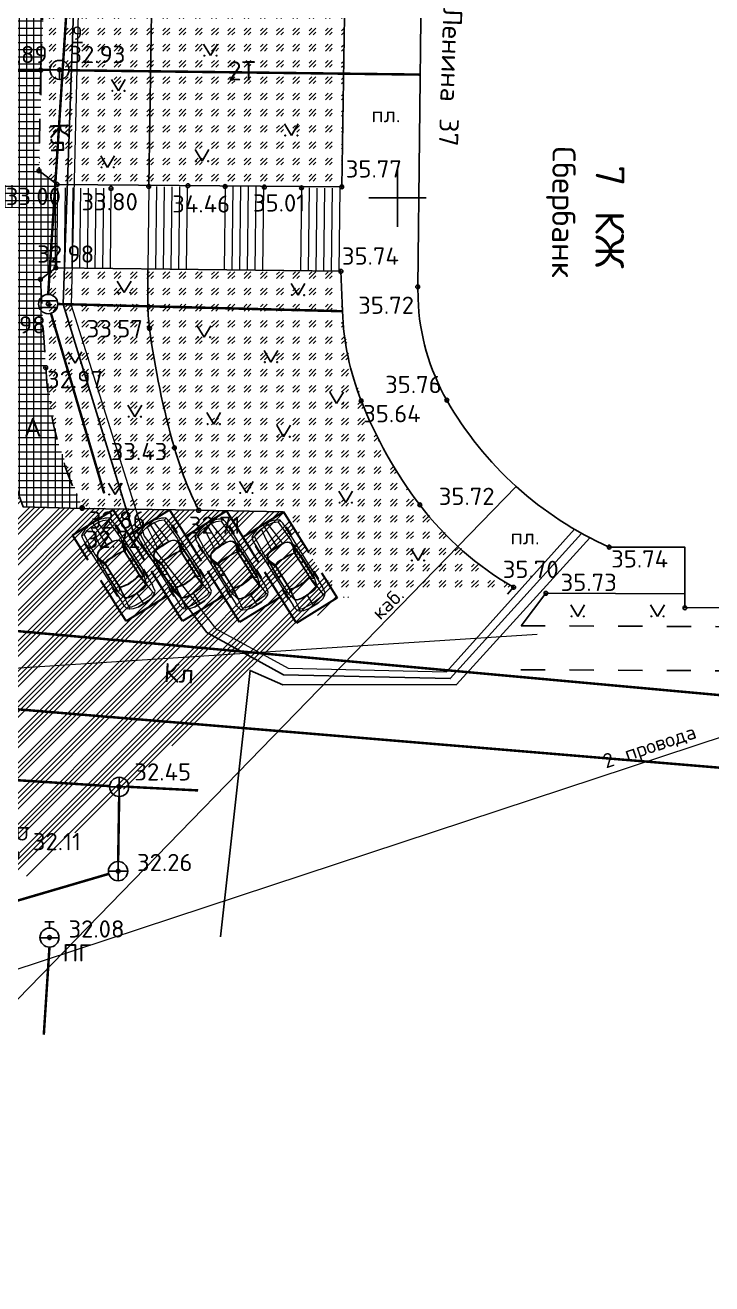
# Model space of a CAD drawing. Extents: x 8328 to 1441992, y -7354 to 642460.
# Drawn here: x 1441880.5 to 1441916.4, y 642143.3 to 642209 of the extents above; entities that cross this region are included whole.
import ezdxf

# ---------------------------------------------------------------- set-up
doc = ezdxf.new("R2010")
doc.units = 0
doc.header["$MEASUREMENT"] = 0
doc.header["$PDMODE"] = 32
doc.header["$PDSIZE"] = 0.2
for name, pattern in [('1220', [10, 8, -2]), ('APC_STRECKAD', [5.08, 2.54, -2.54]), ('CONTI', [0]), ('DASHED', [0.75, 0.5, -0.25])]:
    doc.linetypes.add(name, pattern=pattern)
for name, color, linetype, lineweight in [('10-Газон', 80, 'Continuous', 35), ('11-Штрих-тротуар', 40, 'Continuous', 15), ('15-Машина', 6, 'Continuous', 9)]:
    doc.layers.add(name, color=color, linetype=linetype, lineweight=lineweight)
for name, color, linetype in [('PI_OTD', 172, 'CONTI'), ('PI_STDEFAULT', 6, 'CONTI'), ('кабель 6кВ', 1, 'Continuous'), ('Колодцы', 7, 'Continuous'), ('Сетка', 7, 'Continuous')]:
    doc.layers.add(name, color=color, linetype=linetype)
doc.styles.get("Standard").update_dxf_attribs({"font": 'txt.shx'})
doc.linetypes.add('2800', pattern='A,2,[123,RUMB.shx,S=0.2,R=180,X=0,Y=0],2', length=4)
doc.linetypes.add('КЛ-6kB', pattern='A,8,-1,[131,ltypeshp.shx,S=0.75,R=90,X=0.75,Y=-0.75],0.25,[131,ltypeshp.shx,S=0.5625,R=90,X=1.57,Y=-0.56],-1,8,[131,ltypeshp.shx,S=0.5625,R=-90,X=-1.57,Y=0.56],0.25,[131,ltypeshp.shx,S=0.75,R=-90,X=-0.75,Y=0.75]', length=18.5)
doc.linetypes.add('Связь', pattern='A,4,-1,2,[133,ltypeshp.shx,S=0.125,R=0,X=-0.125,Y=0],2,-1', length=10)
pattern_1 = [(45, (0, 0), (0.84852813742, -1e-16), [0.5, -0.7]), (45, (0.21213, 0), (0.84852813742, -1e-16), [0.2, -1]), (45, (0, 0.21213), (0.84852813742, -1e-16), [0.2, -1])]

# ---------------------------------------------------------------- blocks, each defined once
blk = doc.blocks.new('007-Маш')
at = {"layer": '15-Машина', "color": 0, "lineweight": 20}
for p, q in [((0, -2.73), (0, 0)), ((-1.46, -0.61), (-1.73, -0.55)), ((1.46, -0.61), (1.73, -0.55)), ((-1.82, -1.42), (-1.82, -8.84)), ((1.82, -1.42), (1.82, -8.84)), ((-1.54, -3.36), (-1.62, -5.46)), ((-1.57, -5.49), (-1.51, -3.9)), ((-1.51, -3.9), (-1.22, -4.42)), ((1.51, -3.9), (1.22, -4.42)), ((1.57, -5.49), (1.51, -3.9)), ((1.54, -3.36), (1.62, -5.46)), ((-1.22, -4.42), (-1.23, -7.09)), ((-1.18, -4.32), (-1.18, -7.19)), ((1.18, -4.32), (1.18, -7.19)), ((1.22, -4.42), (1.23, -7.09)), ((-1.62, -5.46), (-1.59, -7.52)), ((-1.57, -5.45), (-1.23, -5.5)), ((-1.56, -7.4), (-1.57, -5.49)), ((-1.57, -5.49), (-1.23, -5.55)), ((1.57, -5.45), (1.23, -5.5)), ((1.57, -5.49), (1.23, -5.55)), ((1.56, -7.4), (1.57, -5.49)), ((1.62, -5.46), (1.59, -7.52)), ((-1.59, -7.52), (-1.34, -8.44)), ((-1.54, -7.56), (-1.56, -7.4)), ((-1.33, -7.43), (-1.54, -7.56)), ((-1.29, -7.71), (-1.34, -8.44)), ((-1.23, -7.09), (-1.33, -7.43)), ((-1.18, -7.19), (-1.29, -7.71)), ((1.18, -7.19), (1.29, -7.71)), ((1.23, -7.09), (1.33, -7.43)), ((1.29, -7.71), (1.34, -8.44)), ((1.33, -7.43), (1.54, -7.56)), ((1.59, -7.52), (1.34, -8.44)), ((1.54, -7.56), (1.56, -7.4)), ((0, -8.71), (0, -10)), ((-0.64, -10), (0.61, -10)), ((0.64, -10), (-0.61, -10))]:
    blk.add_line(p, q, dxfattribs=at)
for points in [[(-1.46, -0.61), (-1.54, -1.97), (-1.6, -3), (-1.55, -3.41)], [(-1.46, -0.61), (-0.95, -0.39), (-0.42, -0.3), (0, -0.3)], [(-0.42, -0.3), (-0.57, -1.54), (-0.68, -2.75)], [(1.46, -0.61), (0.95, -0.39), (0.42, -0.3), (0, -0.3)], [(0.42, -0.3), (0.57, -1.54), (0.68, -2.75)], [(1.46, -0.61), (1.54, -1.97), (1.6, -3), (1.55, -3.41)], [(-1.55, -3.41), (-1.82, -3.79)], [(-1.55, -3.53), (-1.82, -3.9)], [(0, -4.14), (-0.41, -4.12), (-0.82, -4.15), (-1.11, -4.23), (-1.16, -4.26), (-1.26, -4.07), (-1.37, -3.78), (-1.46, -3.49), (-1.44, -3.3), (-1.33, -3.1), (-1.16, -2.95), (-0.92, -2.84), (-0.63, -2.81), (-0.3, -2.81), (0, -2.81)], [(0, -4.14), (0.41, -4.12), (0.82, -4.15), (1.11, -4.23), (1.16, -4.26), (1.26, -4.07), (1.37, -3.78), (1.46, -3.49), (1.44, -3.3), (1.33, -3.1), (1.16, -2.95), (0.92, -2.84), (0.63, -2.81), (0.3, -2.81), (0, -2.81)], [(1.55, -3.41), (1.82, -3.79)], [(1.55, -3.53), (1.82, -3.9)], [(-1.82, -7.19), (-1.68, -7.26), (-1.59, -7.42)], [(-1.59, -7.52), (-1.7, -7.29), (-1.82, -7.25)], [(-1.28, -8.42), (-1.25, -7.92), (-1.22, -7.61), (-1.15, -7.34), (-1.06, -7.31), (-0.67, -7.38), (-0.33, -7.43), (0, -7.43)], [(1.28, -8.42), (1.25, -7.92), (1.22, -7.61), (1.15, -7.34), (1.06, -7.31), (0.67, -7.38), (0.33, -7.43), (0, -7.43)], [(1.82, -7.19), (1.68, -7.26), (1.59, -7.42)], [(1.59, -7.52), (1.7, -7.29), (1.82, -7.25)], [(-0.64, -10), (-1.19, -9.89), (-1.52, -9.73), (-1.57, -9.69), (-1.72, -9.53), (-1.8, -9.11), (-1.82, -8.84)], [(-1.34, -8.44), (-1.41, -9.13), (-1.49, -9.58), (-1.56, -9.68)], [(-1.28, -8.42), (-0.98, -8.58), (-0.61, -8.64), (-0.24, -8.67), (0, -8.67)], [(1.28, -8.42), (0.98, -8.58), (0.61, -8.64), (0.24, -8.67), (0, -8.67)], [(0.64, -10), (1.19, -9.89), (1.52, -9.73), (1.57, -9.69), (1.72, -9.53), (1.8, -9.11), (1.82, -8.84)], [(1.34, -8.44), (1.41, -9.13), (1.49, -9.58), (1.56, -9.68)], [(-1.47, -9.44), (-1.19, -9.62), (-0.76, -9.68), (-0.37, -9.71), (0, -9.71)], [(1.47, -9.44), (1.19, -9.62), (0.76, -9.68), (0.37, -9.71), (0, -9.71)]]:
    blk.add_lwpolyline(points, dxfattribs=at)
for points in [[(-1.82, -1.5), (-1.92, -1.5), (-1.92, -2.43), (-1.82, -2.43)], [(1.82, -1.5), (1.92, -1.5), (1.92, -2.43), (1.82, -2.43)], [(-1.82, -6.95), (-1.92, -6.95), (-1.92, -7.88), (-1.82, -7.88)], [(1.82, -6.95), (1.92, -6.95), (1.92, -7.88), (1.82, -7.88)]]:
    blk.add_lwpolyline(points, close=True, dxfattribs=at)
for centre, radius, start, end in [((1.25, -1.32), 3.08, 164.8346, 181.7118), ((0.2, -3.78), 3.79, 93.0936, 120.4935), ((-0.2, -3.78), 3.79, 59.5065, 86.9064), ((-1.25, -1.32), 3.08, 358.2882, 15.1654)]:
    blk.add_arc(centre, radius, start, end, dxfattribs=at)
for points, knots in [([(0, -2.73), (-0.19, -2.73), (-0.55, -2.74), (-1.09, -2.79), (-1.41, -3.05), (-1.6, -3.4), (-1.45, -3.76), (-1.33, -4.1), (-1.22, -4.26), (-1.18, -4.32)], [0, 0, 0, 0, 0.570178, 1.099786, 1.585321, 1.734886, 2.255537, 2.628442, 2.839692, 2.839692, 2.839692, 2.839692]), ([(0, -2.73), (0.19, -2.73), (0.55, -2.74), (1.09, -2.79), (1.41, -3.05), (1.6, -3.4), (1.45, -3.76), (1.33, -4.1), (1.22, -4.26), (1.18, -4.32)], [0, 0, 0, 0, 0.570178, 1.099786, 1.585321, 1.734886, 2.255537, 2.628442, 2.839692, 2.839692, 2.839692, 2.839692]), ([(-1.18, -4.32), (-1.08, -4.28), (-0.81, -4.17), (-0.4, -4.18), (-0.11, -4.18), (0, -4.18)], [0, 0, 0, 0, 0.325109, 0.876749, 1.201331, 1.201331, 1.201331, 1.201331]), ([(1.18, -4.32), (1.08, -4.28), (0.81, -4.17), (0.4, -4.18), (0.11, -4.18), (0, -4.18)], [0, 0, 0, 0, 0.325109, 0.876749, 1.201331, 1.201331, 1.201331, 1.201331]), ([(-1.18, -7.19), (-1, -7.24), (-0.69, -7.33), (-0.29, -7.38), (-0.07, -7.37), (0, -7.37)], [0, 0, 0, 0, 0.55923, 0.980066, 1.201437, 1.201437, 1.201437, 1.201437]), ([(1.18, -7.19), (1, -7.24), (0.69, -7.33), (0.29, -7.38), (0.07, -7.37), (0, -7.37)], [0, 0, 0, 0, 0.55923, 0.980066, 1.201437, 1.201437, 1.201437, 1.201437]), ([(-1.34, -8.44), (-1.2, -8.52), (-0.91, -8.68), (-0.44, -8.71), (-0.14, -8.71), (0, -8.71)], [0, 0, 0, 0, 0.491401, 0.965617, 1.39042, 1.39042, 1.39042, 1.39042]), ([(1.34, -8.44), (1.2, -8.52), (0.91, -8.68), (0.44, -8.71), (0.14, -8.71), (0, -8.71)], [0, 0, 0, 0, 0.491401, 0.965617, 1.39042, 1.39042, 1.39042, 1.39042])]:
    blk.add_open_spline(points, degree=3, knots=knots, dxfattribs=at)
blk = doc.blocks.new('A$C18BB02A3')
for q in [(-0.36, 0.6), (0.36, 0.6)]:
    blk.add_line((0, 0), q)
for centre, major_axis, start_param, end_param in [((-0.319, -0.001), (-0.0136, 0.0136), 3.926991, 10.210176), ((-0.315, -0.002), (-0.0109, 0.0109), 3.926991, 10.210176), ((-0.311, -0.002), (-0.00774, 0.00774), 3.926991, 10.210176), ((-0.306, -0.002), (0.00448, 0.00448), 5.497787, 11.780972), ((0.322, -0.001), (-0.0153, 0.0153), 3.926991, 10.210176), ((0.317, -0.001), (-0.0117, 0.0117), 3.926991, 10.210176), ((0.311, -0.001), (-0.00797, 0.00797), 3.926991, 10.210176), ((0.306, -0.001), (0.00424, 0.00424), 5.497787, 11.780972)]:
    blk.add_ellipse(centre, major_axis=major_axis, ratio=1, start_param=start_param, end_param=end_param)
blk = doc.blocks.new('BL_33')
at = {"color": 0}
for p, q in [((0, 0.25), (0, 1.5)), ((0, 1.4), (0.75, 1.4)), ((0.2, 1.4), (0.2, 1)), ((0.65, 1.4), (0.65, 1))]:
    blk.add_line(p, q, dxfattribs=at)
for radius in [0.25, 0]:
    blk.add_circle((0, 0), radius, dxfattribs=at)
blk.add_arc((0.425, 1), 0.225, 180, 0, dxfattribs=at)
blk = doc.blocks.new('BL_333')
at = {"color": 0}
for p, q in [((0, -1.5), (0, 1.5)), ((-1.5, 0), (1.5, 0))]:
    blk.add_line(p, q, dxfattribs=at)
blk = doc.blocks.new('HAV_1')
for q in [(-0.5, 0), (0.5, 0)]:
    blk.add_line((0, 0), q)
blk.add_circle((0.001846, 0.00381), 0.496193)
blk = doc.blocks.new('A$C117D4507')
at = {"color": 7}
blk.add_lwpolyline([(0, 0), (0.001846, -0.492383)], dxfattribs=at)
at = {"layer": 'Колодцы', "color": 7}
blk.add_blockref('HAV_1', (0, 0), dxfattribs=at)
blk = doc.blocks.new('HAB_1')
for q in [(-0.5, 0), (0, 0.5), (0, -0.5), (0.5, 0)]:
    blk.add_line((0, 0), q)
blk.add_circle((0.001258, -0.002432), 0.502434)
blk = doc.blocks.new('A$C79E148B5')
at = {"layer": 'Колодцы', "color": 7}
for p, q in [((-0.25, 0.816), (0.25, 0.816)), ((-0.002, -0.004), (-0.502, -0.004)), ((-0.002, -0.004), (0.498, -0.004))]:
    blk.add_line(p, q, dxfattribs=at)
at = {"layer": 'Колодцы', "color": 7, "linetype": 'Continuous', "flags": 128}
blk.add_lwpolyline([(0, 0.496), (0, 0.816)], dxfattribs=at)
at = {"layer": 'Колодцы', "color": 7}
blk.add_circle((0, 0), 0.496, dxfattribs=at)
blk = doc.blocks.new('HAL_1')
for p, q in [((-0.48, 0.159999), (0.48, 0.159999)), ((-0.47, -0.179999), (0.469999, -0.179999))]:
    blk.add_line(p, q)
blk.add_circle((0.000926, -0.003531), 0.503532)

msp = doc.modelspace()

# ---------------------------------------------------------------- hatches: boundary and pattern name
at = {"layer": '10-Газон', "linetype": 'Continuous', "lineweight": 15}
h = msp.add_hatch(dxfattribs=at)
h.set_pattern_fill('GOST_GLASS', color=256, scale=0.1, style=0)
h.set_pattern_definition(pattern_1)
h.paths.add_polyline_path([(1441881.65, 642215.65), (1441881.27, 642201.42), (1441882.21, 642200.71), (1441897.08, 642200.58), (1441897.25, 642210.63), (1441894.86, 642210.77), (1441893.18, 642214.4), (1441891.41, 642215.16), (1441887.24, 642215.33), (1441887.248, 642215.57)])
h = msp.add_hatch(dxfattribs=at)
h.set_pattern_fill('GOST_GLASS', color=256, scale=0.1, style=0)
h.set_pattern_definition(pattern_1)
edge = h.paths.add_edge_path()
edge.add_line((1441897.04, 642196.17), (1441882.18, 642196.35))
edge.add_line((1441882.18, 642196.35), (1441881.34, 642195.75))
edge.add_line((1441881.34, 642195.75), (1441881.62, 642191.14))
edge.add_arc((1441901.54, 642192.393), 19.959, 183.59998, 205.53385)
edge.add_line((1441883.53, 642183.79), (1441894.039, 642183.614))
edge.add_line((1441894.039, 642183.614), (1441896.836, 642179.112))
edge.add_line((1441896.836, 642179.112), (1441906.06, 642179.67))
edge.add_arc((1441916.045, 642195.844), 19.008, 179.01769, 238.31022, ccw=False)
at = {"layer": '11-Штрих-тротуар', "linetype": 'Continuous', "lineweight": 15}
h = msp.add_hatch(dxfattribs=at)
h.set_pattern_fill('ANSI34', color=252, scale=1.5, angle=-6.5e-14, style=0)
edge = h.paths.add_edge_path()
edge.add_line((1441891.82, 642225.66), (1441892.867, 642225.434))
edge.add_arc((1441890.408, 642219.81), 6.138, 16.27097, 66.38571, ccw=False)
edge.add_line((1441896.3, 642221.53), (1441897.37, 642216.93))
edge.add_line((1441897.37, 642216.93), (1441897.25, 642210.63))
edge.add_line((1441897.25, 642210.63), (1441901.23, 642210.583))
edge.add_line((1441901.23, 642210.583), (1441901.234, 642210.906))
edge.add_line((1441901.234, 642210.906), (1441910.541, 642210.804))
edge.add_line((1441910.541, 642210.804), (1441912.234, 642210.785))
edge.add_line((1441912.234, 642210.785), (1441912.562, 642216.283))
edge.add_line((1441912.562, 642216.283), (1441907.416, 642217.923))
edge.add_arc((1441910.052, 642226.195), 8.682, 218.09745, 252.32135, ccw=False)
edge.add_line((1441903.22, 642220.838), (1441902.014, 642222.456))
edge.add_line((1441902.014, 642222.456), (1441900.371, 642224.965))
edge.add_line((1441900.371, 642224.965), (1441898.612, 642227.998))
edge.add_line((1441898.612, 642227.998), (1441897.884, 642228.683))
edge.add_line((1441897.884, 642228.683), (1441896.65, 642229.513))
edge.add_line((1441896.65, 642229.513), (1441894.842, 642230.363))
edge.add_line((1441894.842, 642230.363), (1441892.914, 642230.885))
edge.add_arc((1441889.906, 642209.508), 21.587, 81.99192, 97.91402)
edge.add_line((1441886.934, 642230.89), (1441884.967, 642230.534))
edge.add_line((1441884.967, 642230.534), (1441880.658, 642229.352))
edge.add_line((1441880.658, 642229.352), (1441878.932, 642228.342))
edge.add_line((1441878.932, 642228.342), (1441878.78, 642228.601))
edge.add_line((1441878.78, 642228.601), (1441871.91, 642224.58))
edge.add_line((1441871.91, 642224.58), (1441871.89, 642221.24))
edge.add_line((1441871.89, 642221.24), (1441865.49, 642221.54))
edge.add_line((1441865.49, 642221.54), (1441865.395, 642216.94))
edge.add_line((1441865.395, 642216.94), (1441865.389, 642216.644))
edge.add_line((1441865.389, 642216.644), (1441865.1, 642202.59))
edge.add_line((1441865.1, 642202.59), (1441864.85, 642195.38))
edge.add_line((1441864.85, 642195.38), (1441864.77, 642181.02))
edge.add_line((1441864.77, 642181.02), (1441870.12, 642181.01))
edge.add_line((1441870.12, 642181.01), (1441870.12, 642177.82))
edge.add_arc((1441864.275, 642176.387), 6.018, -88.81041, 13.77736, ccw=False)
edge.add_line((1441864.4, 642170.37), (1441850.01, 642170.88))
edge.add_line((1441850.01, 642170.88), (1441830.36, 642171.5))
edge.add_line((1441830.36, 642171.5), (1441809.55, 642168.16))
edge.add_line((1441809.55, 642168.16), (1441798.6, 642163.18))
edge.add_line((1441798.6, 642163.18), (1441785.39, 642158.54))
edge.add_line((1441785.39, 642158.54), (1441777.53, 642156.54))
edge.add_line((1441777.53, 642156.54), (1441776.27, 642156.69))
edge.add_line((1441776.27, 642156.69), (1441760.34, 642158.14))
edge.add_line((1441760.34, 642158.14), (1441752.79, 642159.45))
edge.add_arc((1441755.019, 642167.894), 8.733, 200.88759, 255.21276, ccw=False)
edge.add_line((1441746.86, 642164.78), (1441745.97, 642170.99))
edge.add_line((1441745.97, 642170.99), (1441746.94, 642143.3))
edge.add_line((1441746.94, 642143.3), (1441747.47, 642146.84))
edge.add_arc((1441751.451, 642144.905), 4.426, 94.0254, 154.07226, ccw=False)
edge.add_line((1441751.14, 642149.32), (1441755.21, 642149.39))
edge.add_line((1441755.21, 642149.39), (1441759.9, 642149.02))
edge.add_line((1441759.9, 642149.02), (1441787.84, 642145.85))
edge.add_line((1441787.84, 642145.85), (1441795.48, 642151.64))
edge.add_line((1441795.48, 642151.64), (1441798.33, 642157))
edge.add_line((1441798.33, 642157), (1441812.23, 642163.02))
edge.add_line((1441812.23, 642163.02), (1441829.35, 642166.01))
edge.add_line((1441829.35, 642166.01), (1441839.21, 642165.88))
edge.add_line((1441839.21, 642165.88), (1441859.68, 642165.03))
edge.add_line((1441859.68, 642165.03), (1441872.88, 642164.39))
edge.add_arc((1441871.633, 642161.403), 3.237, -0.2217, 67.33704, ccw=False)
edge.add_line((1441874.87, 642161.39), (1441874.73, 642159.32))
edge.add_line((1441874.73, 642159.32), (1441896.836, 642179.112))
edge.add_line((1441896.836, 642179.112), (1441894.039, 642183.614))
edge.add_line((1441894.039, 642183.614), (1441880.44, 642183.88))
edge.add_arc((1441904.522, 642193.559), 25.954, 187.50199, 201.89544, ccw=False)
edge.add_arc((1441986.85, 642203.321), 108.858, 178.50025, 186.93876, ccw=False)
edge.add_line((1441878.03, 642206.17), (1441878.34, 642215.71))
edge.add_line((1441878.34, 642215.71), (1441881.65, 642215.65))
edge.add_line((1441881.65, 642215.65), (1441887.26, 642215.57))
edge.add_line((1441887.26, 642215.57), (1441891.44, 642215.377))
edge.add_arc((1441891.266, 642212.425), 2.957, 47.10859, 86.62556, ccw=False)
edge.add_line((1441893.279, 642214.591), (1441895.34, 642218.566))
edge.add_arc((1441891.797, 642212.208), 7.279, 60.87294, 86.97485)
edge.add_line((1441892.181, 642219.476), (1441887.25, 642219.56))
edge.add_line((1441887.25, 642219.56), (1441884.11, 642219.6))
edge.add_arc((1441885.562, 642222.84), 3.551, 197.20561, 245.86634, ccw=False)
edge.add_arc((1441883.615, 642222.237), 1.512, 114.81101, 197.20561, ccw=False)
edge.add_line((1441882.98, 642223.61), (1441885.83, 642224.96))
edge.add_arc((1441890.055, 642214.786), 11.016, 80.77955, 112.55132, ccw=False)
h = msp.add_hatch(dxfattribs=at)
h.set_pattern_fill('ANSI37', color=31, scale=3, angle=45, style=0)
h.set_pattern_definition([(90, (0, 0), (-0.375, 1e-16), []), (180, (0, 0), (-1e-16, -0.375), [])])
edge = h.paths.add_edge_path()
edge.add_line((1441882.215, 642187.393), (1441881.62, 642191.14))
edge.add_line((1441881.62, 642191.14), (1441881.34, 642195.75))
edge.add_line((1441881.34, 642195.75), (1441882.18, 642196.35))
edge.add_line((1441882.18, 642196.35), (1441882.21, 642200.71))
edge.add_line((1441882.21, 642200.71), (1441881.27, 642201.42))
edge.add_line((1441881.27, 642201.42), (1441881.65, 642215.65))
edge.add_line((1441881.65, 642215.65), (1441878.34, 642215.71))
edge.add_line((1441878.34, 642215.71), (1441878.03, 642206.17))
edge.add_line((1441878.03, 642206.17), (1441878.05, 642200.27))
edge.add_arc((1441950.707, 642200.516), 72.657, 180.1942, 188.18666)
edge.add_arc((1441907.167, 642194.252), 28.669, 188.18666, 201.21077)
edge.add_line((1441880.44, 642183.88), (1441883.52, 642183.83))
edge.add_line((1441883.52, 642183.83), (1441882.215, 642187.393))

# ---------------------------------------------------------------- linework, layer by layer
at = {"color": 1, "linetype": 'КЛ-6kB', "lineweight": 15, "ltscale": 0.75}
msp.add_lwpolyline([(1441976.593, 642269.823), (1441955.24, 642272.459), (1441923.756, 642275.163), (1441923.003, 642266.396), (1441919.911, 642266.621), (1441916.42, 642266.875), (1441915.623, 642266.933), (1441915.623, 642266.933), (1441915.623, 642266.933), (1441911.169, 642265.143), (1441901.169, 642265.218), (1441884.958, 642266.556), (1441885.203, 642234.229), (1441886.025, 642223.537), (1441886.934, 642217.055), (1441883.313, 642209.672), (1441882.943, 642194.405), (1441886.767, 642182.342), (1441890.486, 642177.514), (1441894.285, 642175.448), (1441902.55, 642175.263), (1441909.242, 642182.699)], dxfattribs=at)
at = {"color": 32, "linetype": '1220', "lineweight": 9, "ltscale": 0.5, "const_width": 0.13}
for points, elevation in [([(1441881.749, 642194.966), (1441883.422, 642220.904)], 32.98), ([(1441882.253, 642194.463), (1441897.119, 642194.087)], 32.98), ([(1441881.892, 642193.98), (1441884.675, 642184.575)], 32.98), ([(1441922.275, 642173.544), (1441817.914, 642183.056)], -0.07), ([(1441884.959, 642169.289), (1441824.272, 642173.179)], 32.45), ([(1441885.959, 642169.252), (1441889.583, 642169.064)], 32.45)]:
    msp.add_lwpolyline(points, dxfattribs=dict(at, elevation=elevation))
at = {"color": 7, "linetype": 'Continuous', "elevation": 32.66}
msp.add_lwpolyline([(1441887.26, 642215.57), (1441881.65, 642215.65), (1441878.34, 642215.71), (1441878.03, 642206.17), (1441878.05, 642200.27, 0.034888), (1441878.79, 642190.17, 0.05689), (1441880.44, 642183.88), (1441883.53, 642183.79), (1441889.61, 642183.69)], format="xyb", dxfattribs=at)
at = {"color": 7, "linetype": 'APC_STRECKAD', "ltscale": 0.5}
for points, elevation in [([(1441881.65, 642215.65), (1441881.36, 642206.68), (1441881.27, 642201.42), (1441882.21, 642200.71)], 32.66), ([(1441906.447, 642177.667), (1441934.786, 642177.523)], 35.73), ([(1441906.436, 642175.367), (1441934.774, 642175.223)], 35.73)]:
    msp.add_lwpolyline(points, dxfattribs=dict(at, elevation=elevation))
at = {"color": 7, "linetype": '2800', "ltscale": 0.5, "elevation": 32.84}
msp.add_lwpolyline([(1441893.18, 642214.4), (1441894.86, 642210.77), (1441887.16, 642210.82), (1441887.001, 642200.668)], dxfattribs=at)
at = {"color": 7, "linetype": 'Continuous'}
for points, elevation in [([(1441901.05, 642195.36), (1441901.234, 642210.906), (1441919.442, 642210.705)], -30.85), ([(1441894.86, 642210.77), (1441897.25, 642210.63), (1441897.08, 642200.58)], 32.84), ([(1441882.21, 642200.71), (1441897.08, 642200.58)], 32.66), ([(1441889.61, 642183.69), (1441894.039, 642183.614), (1441895.232, 642181.693)], 32.66), ([(1441906.447, 642177.667), (1441907.75, 642179.36), (1441915.017, 642179.323)], 35.73)]:
    msp.add_lwpolyline(points, dxfattribs=dict(at, elevation=elevation))
at = {"color": 7, "linetype": '1220', "ltscale": 0.5, "const_width": 0.13}
for points, elevation in [([(1441881.844, 642206.69), (1441878.762, 642206.674)], 32.93), ([(1441882.839, 642206.668), (1441901.181, 642206.442)], 32.82)]:
    msp.add_lwpolyline(points, dxfattribs=dict(at, elevation=elevation))
at = {"color": 7, "linetype": 'Continuous', "lineweight": 9}
for points, elevation in [([(1441882.23, 642200.534), (1441882.18, 642196.35)], 33.8), ([(1441882.63, 642200.529), (1441882.58, 642196.345)], 33.8), ([(1441883.03, 642200.524), (1441882.98, 642196.34)], 33.8), ([(1441883.43, 642200.519), (1441883.38, 642196.335)], 33.8), ([(1441883.83, 642200.515), (1441883.78, 642196.33)], 33.8), ([(1441884.23, 642200.51), (1441884.179, 642196.325)], 33.8), ([(1441884.63, 642200.505), (1441884.579, 642196.321)], 33.8), ([(1441885.03, 642200.5), (1441884.979, 642196.316)], 33.8), ([(1441887, 642200.6), (1441886.948, 642196.292)], 33.85), ([(1441887.4, 642200.595), (1441887.348, 642196.287)], 33.85), ([(1441887.8, 642200.59), (1441887.748, 642196.282)], 33.85), ([(1441888.2, 642200.585), (1441888.148, 642196.277)], 33.85), ([(1441888.6, 642200.581), (1441888.548, 642196.273)], 33.85), ([(1441889, 642200.576), (1441888.948, 642196.268)], 33.85), ([(1441890.99, 642200.6), (1441890.937, 642196.244)], 34.44), ([(1441891.39, 642200.595), (1441891.337, 642196.239)], 34.44), ([(1441891.79, 642200.59), (1441891.737, 642196.234)], 34.44), ([(1441892.19, 642200.585), (1441892.137, 642196.229)], 34.44), ([(1441892.59, 642200.581), (1441892.537, 642196.224)], 34.44), ([(1441892.99, 642200.576), (1441892.937, 642196.22)], 34.44), ([(1441894.98, 642200.53), (1441894.928, 642196.196)], 35.05), ([(1441895.38, 642200.525), (1441895.328, 642196.191)], 35.05), ([(1441895.78, 642200.52), (1441895.728, 642196.186)], 35.05), ([(1441896.18, 642200.515), (1441896.128, 642196.181)], 35.05), ([(1441896.58, 642200.511), (1441896.527, 642196.176)], 35.05), ([(1441896.98, 642200.506), (1441896.927, 642196.171)], 35.05)]:
    msp.add_lwpolyline(points, dxfattribs=dict(at, elevation=elevation))
at = {"color": 7, "linetype": 'APC_STRECKAD', "ltscale": 0.5, "elevation": 32.98}
msp.add_lwpolyline([(1441882.15, 642196.35), (1441881.34, 642195.75), (1441881.62, 642191.14, 0.097118), (1441883.52, 642183.83, 27.78871)], format="xyb", dxfattribs=at)
at = {"color": 7, "linetype": 'Continuous'}
msp.add_lwpolyline([(1441897.04, 642196.17), (1441882.15, 642196.35)], dxfattribs=at)
at = {"color": 7, "linetype": '2800', "ltscale": 0.5, "elevation": 33.85}
msp.add_lwpolyline([(1441886.948, 642196.292), (1441886.95, 642194.547, 0.032437), (1441887.04, 642193.19, 0.037227), (1441888.34, 642186.95, 0.045867), (1441889.61, 642183.69, -0.654885)], format="xyb", dxfattribs=at)
at = {"color": 7, "linetype": 'Continuous'}
for points in [[(1441897.04, 642196.17), (1441897.119, 642194.087, 0.084656), (1441898.1, 642189.41, 0.068856), (1441901.16, 642183.98, 0.099678), (1441906.06, 642179.67), (1441905.748, 642179.306)], [(1441919.454, 642178.637), (1441915.01, 642178.6), (1441915.01, 642181.76), (1441911.05, 642181.77, -0.159404), (1441902.57, 642189.44, -0.12231), (1441901.07, 642194.736), (1441901.05, 642195.36)]]:
    msp.add_lwpolyline(points, format="xyb", dxfattribs=at)
at = {"color": 8, "linetype": 'Continuous', "lineweight": 9}
for points in [[(1441906.199, 642184.929), (1441874.079, 642151.925)], [(1441944.453, 642180.928), (1441866.118, 642155.107)]]:
    msp.add_lwpolyline(points, dxfattribs=at)
at = {"color": 32, "linetype": '1220', "lineweight": 9, "ltscale": 0.5, "const_width": 0.13}
for points in [[(1441920.804, 642169.92), (1441820.27, 642178.279)], [(1441885.404, 642165.35), (1441885.456, 642168.745)], [(1441874.423, 642161.631), (1441884.918, 642164.708)]]:
    msp.add_lwpolyline(points, dxfattribs=at)
at = {"color": 7, "linetype": 'Связь', "lineweight": 13, "elevation": 32.14, "flags": 128}
msp.add_lwpolyline([(1441874.598, 642175.093), (1441907.284, 642177.228)], dxfattribs=at)
at = {"color": 92, "linetype": '1220', "ltscale": 0.5, "const_width": 0.13, "elevation": 32.08}
msp.add_lwpolyline([(1441881.816, 642160.882), (1441881.52, 642156.305)], dxfattribs=at)
at = {"layer": '15-Машина', "color": 150, "linetype": 'DASHED', "lineweight": 30, "ltscale": 5}
for points in [[(1441887.943, 642179.213), (1441885.819, 642177.894), (1441883.022, 642182.396), (1441885.146, 642183.715)], [(1441890.886, 642179.213), (1441888.763, 642177.894), (1441885.965, 642182.396), (1441888.089, 642183.715)], [(1441893.861, 642179.163), (1441891.737, 642177.844), (1441888.94, 642182.345), (1441891.063, 642183.665)], [(1441896.836, 642179.112), (1441894.713, 642177.792), (1441891.915, 642182.294), (1441894.039, 642183.614)]]:
    msp.add_lwpolyline(points, close=True, dxfattribs=at)
at = {"layer": 'PI_STDEFAULT', "color": 7}
for p in [(1441881.36, 642206.68, 32.89), (1441882.34, 642206.69, 32.93), (1441881.27, 642201.42, 32.95), (1441882.21, 642200.71, 33), (1441885.03, 642200.5, 33.8), (1441887, 642200.6, 33.85), (1441889.05, 642200.64, 34.46), (1441890.99, 642200.6, 34.44), (1441893.04, 642200.57, 35.01), (1441894.98, 642200.53, 35.05), (1441897.08, 642200.58, 35.77), (1441882.15, 642196.35, 32.98), (1441881.34, 642195.75, 32.97), (1441897.04, 642196.17, 35.74), (1441901.05, 642195.36, 35.72), (1441881.75, 642194.47, 32.98), (1441887.04, 642193.19, 33.57), (1441881.62, 642191.14, 32.97), (1441898.1, 642189.41, 35.64), (1441902.57, 642189.44, 35.76), (1441888.34, 642186.95, 33.43), (1441883.52, 642183.83, 32.86), (1441883.53, 642183.79, 32.72), (1441901.16, 642183.98, 35.72), (1441889.61, 642183.69, 32.71), (1441911.05, 642181.77, 35.74), (1441906.06, 642179.67, 35.7), (1441907.75, 642179.36, 35.73), (1441915.01, 642178.6, 35.42), (1441885.46, 642169.25, 32.45), (1441885.4, 642164.85, 32.26), (1441881.82, 642161.38, 32.08)]:
    msp.add_point(p, dxfattribs=at)
at = {"layer": 'кабель 6кВ', "linetype": 'КЛ-6kB', "ltscale": 0.75}
msp.add_lwpolyline([(1441883.075, 642209.745), (1441882.537, 642194.45), (1441886.27, 642182.296), (1441890.034, 642177.317), (1441894.033, 642175.103), (1441902.754, 642174.9), (1441909.615, 642182.486)], dxfattribs=at)
at = {"layer": 'кабель 6кВ', "linetype": 'КЛ-6kB', "ltscale": 0.4}
msp.add_lwpolyline([(1441910.043, 642182.256), (1441903.082, 642174.591), (1441894.006, 642174.578), (1441892.297, 642175.329), (1441890.742, 642161.418)], dxfattribs=at)

# ---------------------------------------------------------------- block references
at = {"color": 7, "linetype": 'Continuous'}
for name, p in [('A$C18BB02A3', (1441890.226, 642207.431)), ('A$C117D4507', (1441882.338, 642206.686, 32.93)), ('A$C18BB02A3', (1441885.416, 642205.592)), ('A$C18BB02A3', (1441894.451, 642203.264)), ('A$C18BB02A3', (1441889.784, 642201.923)), ('A$C18BB02A3', (1441884.855, 642201.599)), ('A$C18BB02A3', (1441885.716, 642195.056)), ('A$C18BB02A3', (1441894.798, 642194.932)), ('A$C18BB02A3', (1441889.89, 642192.731)), ('A$C18BB02A3', (1441883.153, 642191.37)), ('A$C18BB02A3', (1441893.386, 642191.432)), ('A$C18BB02A3', (1441896.816, 642189.263)), ('A$C18BB02A3', (1441886.276, 642188.578)), ('A$C18BB02A3', (1441890.398, 642188.194)), ('A$C18BB02A3', (1441894.047, 642187.534)), ('A$C18BB02A3', (1441892.1, 642184.595)), ('A$C18BB02A3', (1441885.253, 642184.514)), ('A$C18BB02A3', (1441897.291, 642184.092)), ('A$C18BB02A3', (1441901.066, 642181.074)), ('A$C18BB02A3', (1441909.407, 642178.154)), ('A$C18BB02A3', (1441913.575, 642178.154)), ('A$C79E148B5', (1441881.816, 642161.379, 32.08))]:
    msp.add_blockref(name, p, dxfattribs=at)
at = {"color": 7}
msp.add_blockref('BL_33', (1441879.965, 642165.702), dxfattribs=at)
at = {"layer": '15-Машина', "color": 150, "lineweight": 30, "xscale": 0.4999999999999988, "yscale": 0.4999999999999988, "zscale": 0.4999999999999988, "rotation": 31.85711988370915}
for p in [(1441884.084, 642183.055, -0.061), (1441887.027, 642183.055, -0.061), (1441890.002, 642183.005, -0.061), (1441892.977, 642182.954, -0.061)]:
    msp.add_blockref('007-Маш', p, dxfattribs=at)
at = {"layer": 'Колодцы', "color": 7}
for name, p in [('HAL_1', (1441881.748, 642194.466, 32.98)), ('HAB_1', (1441885.459, 642169.252, 32.45)), ('HAB_1', (1441885.399, 642164.85))]:
    msp.add_blockref(name, p, dxfattribs=at)
at = {"layer": 'Сетка', "color": 92}
msp.add_blockref('BL_333', (1441900, 642200), dxfattribs=at)

# ---------------------------------------------------------------- texts
at = {"color": 7}
for s, height, rotation, p in [('Ленина 37', 1, 268.14383, (1441902.389, 642209.945)), ('Сбербанк', 1.2, 269.72154, (1441908.093, 642202.697)), ('7 КЖ', 1.5, 269.72154, (1441910.353, 642201.716)), ('каб.', 0.75, 44.36814, (1441899.094, 642177.921)), ('2 провода', 0.75, 18.56626, (1441910.883, 642170.207))]:
    msp.add_text(s, height=height, rotation=rotation, dxfattribs=at).set_placement(p)
for s, height, p in [('%%U9', 0.7, (1441883, 642208.258)), ('пл.', 0.8, (1441898.627, 642203.953)), ('А', 1, (1441880.478, 642187.525)), ('пл.', 0.8, (1441905.896, 642181.911)), ('ПГ', 0.9, (1441882.496, 642160.131))]:
    msp.add_text(s, height=height, dxfattribs=at).set_placement(p)
for s, rotation, p in [('2Т', 0.48777, (1441891.145, 642206.132)), ('Кл', 272.67423, (1441881.822, 642203.917)), ('Кл', 356.78266, (1441887.76, 642174.733))]:
    msp.add_text(s, height=1, rotation=rotation).set_placement(p)
at = {"layer": 'PI_OTD', "color": 7}
for s, p in [('32.89', (1441878.749, 642207.043)), ('32.93', (1441882.856, 642207.043)), ('35.77', (1441897.293, 642201.066)), ('33.00', (1441879.534, 642199.632)), ('33.80', (1441883.486, 642199.354)), ('34.46', (1441888.228, 642199.239)), ('35.01', (1441892.446, 642199.29)), ('32.98', (1441881.179, 642196.623)), ('35.74', (1441897.091, 642196.515)), ('35.72', (1441897.941, 642193.949)), ('32.98', (1441878.647, 642192.929)), ('33.57', (1441883.762, 642192.723)), ('32.97', (1441881.689, 642190.064)), ('35.76', (1441899.349, 642189.81)), ('35.64', (1441898.203, 642188.287)), ('33.43', (1441885.014, 642186.311)), ('35.72', (1441902.15, 642183.97)), ('32.86', (1441883.871, 642182.736)), ('32.71', (1441889.098, 642182.463)), ('32.72', (1441883.716, 642181.724)), ('35.74', (1441911.156, 642180.704)), ('35.70', (1441905.495, 642180.157)), ('35.73', (1441908.515, 642179.478)), ('32.45', (1441886.251, 642169.581)), ('32.11', (1441880.95, 642165.94)), ('32.26', (1441886.39, 642164.85)), ('32.08', (1441882.81, 642161.38))]:
    msp.add_text(s, height=0.9, dxfattribs=at).set_placement(p)

doc.saveas('drawing.dxf')
